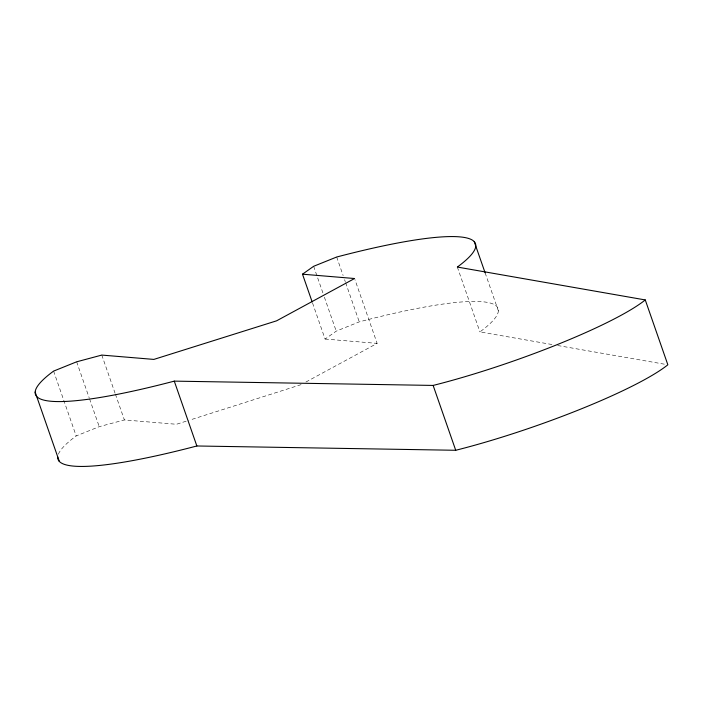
<?xml version="1.0" encoding="UTF-8"?>
<svg xmlns="http://www.w3.org/2000/svg" width="703" height="703" viewBox="0 0 703 703"><rect width="100%" height="100%" fill="white"/><g stroke="black" fill="none" stroke-linecap="round" stroke-linejoin="round"><path stroke-width="0.53" stroke-dasharray="3.52 2.64" d="M312.545 303.019L325.085 339.048L336.227 331.148L359.268 321.869A256.85 37.523 -19.2 0 1 479.929 331.904L552.294 344.567M301.086 384.638L189.951 420.016M305.902 382.028L377.142 343.38L354.918 279.557M58.411 454.182A256.85 37.523 -19.2 0 1 76.188 435.948L99.228 426.659L124.378 419.937L176.435 424.269L188.914 420.341M325.085 339.048L377.142 343.38M557.69 345.516L665.688 364.409M485.123 272.843L498.383 310.928M457.345 267.052L479.929 331.904M336.684 257.017L343.134 275.541M344.567 279.662L345.287 281.718M345.639 282.747L359.268 321.869M313.643 266.296L322.958 293.063M324.391 297.184L336.227 331.148M101.794 355.077L115.055 393.17M115.415 394.198L124.378 419.937M76.645 361.808L89.193 397.836M89.553 398.865L99.228 426.659M53.604 371.096L76.188 435.948"/><path stroke-width="1.05" d="M312.185 301.982L302.501 274.188L313.643 266.296L336.684 257.017A256.85 37.523 -19.2 0 1 457.345 267.052L645.266 299.935L667.85 364.787A157.929 23.067 -19.2 0 1 455.72 450.28L196.858 445.983A256.85 37.523 -19.2 0 1 57.734 456.924M302.501 274.188L354.558 278.52L276.578 320.832L153.852 359.409L101.794 355.077L76.645 361.808L53.604 371.096A256.85 37.523 -19.2 0 0 174.274 381.131L433.136 385.429A157.929 23.067 -19.2 0 0 645.266 299.935M474.217 241.595L485.123 272.843M433.136 385.429L455.72 450.28M174.274 381.131L196.858 445.983M35.15 392.072L59.316 461.405"/></g></svg>
